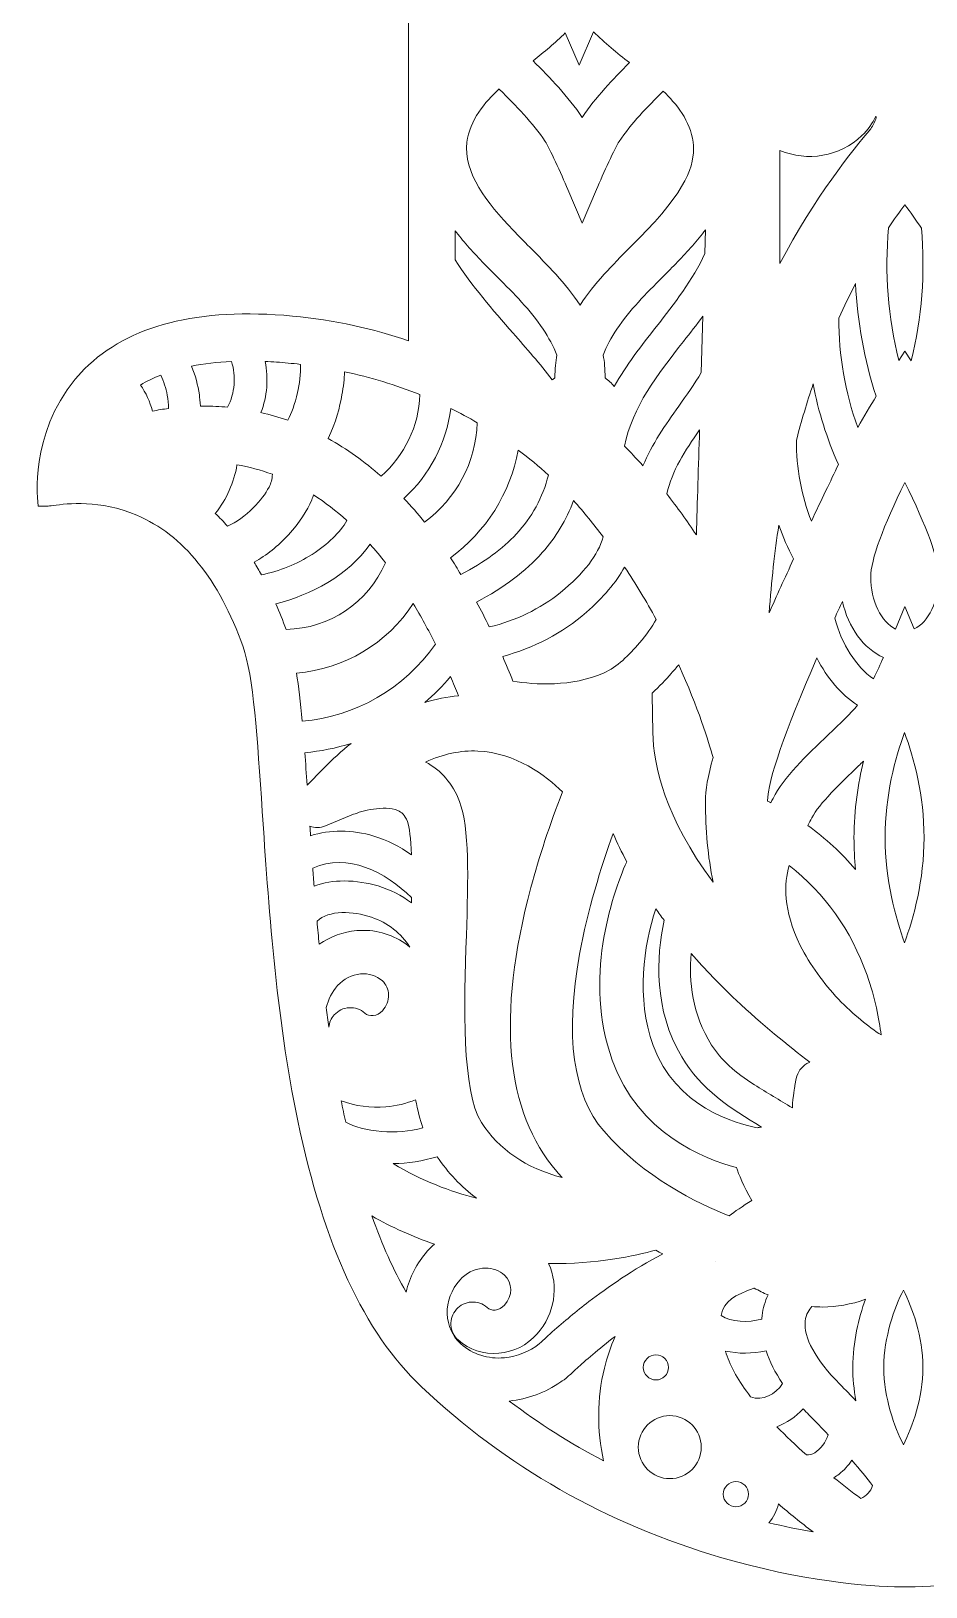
# Model space of a CAD drawing. Header units: millimetres. Extents: x 29 to 930, y -151 to 678.
# Drawn here: x 28.8 to 172.9, y -150.9 to 99.8 of the extents above; entities that cross this region are included whole.
import ezdxf

# ---------------------------------------------------------------- set-up
doc = ezdxf.new("R2010")
doc.units = ezdxf.units.MM
doc.header["$MEASUREMENT"] = 0
doc.layers.add('Layer 5', color=7, linetype='Continuous')

msp = doc.modelspace()

# ---------------------------------------------------------------- linework, layer by layer
at = {"layer": 'Layer 5', "lineweight": 0}
for points, knots in [([(301.69, 45.35), (294.62, 52.41), (283.36, 55.28), (268.2, 53.87), (261.36, 53.24), (255.13, 51.81), (249.49, 49.88), (249.49, 49.88), (249.49, 190.25), (249.49, 190.25), (247.28, 203.86), (235.39, 213.97), (221.83, 213.97), (211.16, 213.97), (201.76, 207.7), (197.16, 198.4), (197.16, 198.4), (197.16, 210.22), (197.16, 210.22), (195.36, 225.67), (183.11, 233.91), (169.58, 233.94), (169.58, 233.94), (169.58, 233.94), (169.58, 233.94), (169.57, 233.94), (169.55, 233.94), (169.54, 233.94), (169.53, 233.94), (169.51, 233.94), (169.5, 233.94), (169.5, 233.94), (169.5, 233.94), (169.5, 233.94), (155.97, 233.91), (143.72, 225.67), (141.91, 210.22), (141.91, 210.22), (141.91, 198.4), (141.91, 198.4), (137.32, 207.7), (127.92, 213.97), (117.25, 213.97), (103.69, 213.97), (91.8, 203.86), (89.58, 190.25), (89.58, 190.25), (89.58, 49.88), (89.58, 49.88), (83.95, 51.81), (77.72, 53.24), (70.88, 53.87), (55.72, 55.28), (44.45, 52.41), (37.39, 45.35), (28.77, 36.71), (29.74, 25.11), (29.79, 24.62), (29.79, 24.62), (29.92, 23.26), (29.92, 23.26), (29.92, 23.26), (31.28, 23.26), (31.28, 23.26), (31.54, 23.26), (31.86, 23.3), (32.34, 23.36), (34.59, 23.65), (39.86, 24.32), (45.78, 21.8), (53.27, 18.61), (59.04, 11.48), (62.92, 0.58), (64.55, -4.01), (65.23, -14.16), (66.01, -25.92), (66.98, -40.57), (68.2, -58.81), (71.73, -75.75), (75.91, -95.84), (82.43, -109.86), (91.66, -118.62), (105.17, -131.44), (121.45, -140.7), (140.04, -146.15), (152.78, -149.88), (163.8, -150.85), (168.88, -150.85), (169.11, -150.85), (169.33, -150.85), (169.54, -150.85), (169.75, -150.85), (169.97, -150.85), (170.2, -150.85), (175.28, -150.85), (186.3, -149.88), (199.04, -146.15), (217.63, -140.7), (233.91, -131.44), (247.42, -118.62), (256.65, -109.86), (263.17, -95.84), (267.35, -75.75), (270.88, -58.81), (272.09, -40.57), (273.07, -25.92), (273.85, -14.16), (274.53, -4.01), (276.16, 0.58), (280.04, 11.48), (285.8, 18.61), (293.3, 21.8), (299.22, 24.32), (304.49, 23.65), (306.73, 23.36), (307.22, 23.3), (307.53, 23.26), (307.79, 23.26), (307.79, 23.26), (309.16, 23.26), (309.16, 23.26), (309.16, 23.26), (309.29, 24.62), (309.29, 24.62), (309.33, 25.11), (310.31, 36.71), (301.69, 45.35)], [0, 0, 0, 0, 1, 1, 1, 2, 2, 2, 3, 3, 3, 4, 4, 4, 5, 5, 5, 6, 6, 6, 7, 7, 7, 8, 8, 8, 9, 9, 9, 10, 10, 10, 11, 11, 11, 12, 12, 12, 13, 13, 13, 14, 14, 14, 15, 15, 15, 16, 16, 16, 17, 17, 17, 18, 18, 18, 19, 19, 19, 20, 20, 20, 21, 21, 21, 22, 22, 22, 23, 23, 23, 24, 24, 24, 25, 25, 25, 26, 26, 26, 27, 27, 27, 28, 28, 28, 29, 29, 29, 30, 30, 30, 31, 31, 31, 32, 32, 32, 33, 33, 33, 34, 34, 34, 35, 35, 35, 36, 36, 36, 37, 37, 37, 38, 38, 38, 39, 39, 39, 40, 40, 40, 41, 41, 41, 42, 42, 42, 42]), ([(117.05, 94.26), (117.05, 94.26), (119.35, 99.67), (119.35, 99.67), (119.35, 99.68), (119.36, 99.68), (119.36, 99.68), (121.18, 97.85), (123.19, 96.25), (125.16, 94.69), (122.48, 91.98), (119.75, 89.17), (117.55, 85.87), (115.26, 89.3), (112.41, 92.2), (109.63, 95), (111.4, 96.4), (113.19, 97.86), (114.83, 99.48), (114.83, 99.48), (117.05, 94.26), (117.05, 94.26)], [0, 0, 0, 0, 1, 1, 1, 2, 2, 2, 3, 3, 3, 4, 4, 4, 5, 5, 5, 6, 6, 6, 7, 7, 7, 7]), ([(104.15, 90.46), (104.15, 90.46), (104.25, 90.36), (104.25, 90.36), (106.87, 87.74), (109.58, 85.03), (111.6, 81.99), (112.28, 80.97), (114.14, 76.85), (115.25, 74.24), (115.25, 74.24), (117.55, 68.83), (117.55, 68.83), (117.55, 68.83), (119.85, 74.24), (119.85, 74.24), (120.96, 76.85), (122.82, 80.97), (123.5, 81.99), (125.46, 84.93), (128.06, 87.57), (130.61, 90.11), (132.69, 88.09), (135, 85.29), (135.41, 81.89), (135.41, 81.89), (135.41, 81.89), (135.41, 81.89), (135.77, 78.96), (135.11, 75.21), (127.98, 67.71), (127.1, 66.79), (126.18, 65.86), (125.29, 64.96), (122.45, 62.1), (119.53, 59.15), (117.2, 55.65), (114.87, 59.15), (111.94, 62.1), (109.1, 64.96), (108.21, 65.86), (107.29, 66.79), (106.41, 67.71), (102.2, 72.14), (98.38, 76.93), (98.98, 81.89), (99.41, 85.41), (101.91, 88.35), (104.15, 90.46)], [0, 0, 0, 0, 1, 1, 1, 2, 2, 2, 3, 3, 3, 4, 4, 4, 5, 5, 5, 6, 6, 6, 7, 7, 7, 8, 8, 8, 9, 9, 9, 10, 10, 10, 11, 11, 11, 12, 12, 12, 13, 13, 13, 14, 14, 14, 15, 15, 15, 16, 16, 16, 16]), ([(162.61, 82.94), (163.57, 83.85), (164.34, 84.91), (164.88, 86.07), (164.9, 85.99), (164.91, 85.9), (164.93, 85.81), (164.7, 85.2), (164.41, 84.59), (164.06, 84.02), (161.24, 80.77), (154.93, 72.96), (149.41, 62.31), (149.41, 62.31), (149.41, 80.56), (149.41, 80.56), (153.81, 78.69), (159.02, 79.53), (162.61, 82.94)], [0, 0, 0, 0, 1, 1, 1, 2, 2, 2, 3, 3, 3, 4, 4, 4, 5, 5, 5, 6, 6, 6, 6]), ([(170.54, 46.67), (170.54, 46.67), (169.53, 48.23), (169.53, 48.23), (169.53, 48.23), (168.56, 46.72), (168.56, 46.72), (166.81, 53.67), (166.26, 60.84), (166.91, 68.08), (167.77, 69.37), (168.65, 70.61), (169.54, 71.81), (170.44, 70.6), (171.33, 69.33), (172.2, 68.03), (172.85, 60.79), (172.29, 53.62), (170.54, 46.67)], [0, 0, 0, 0, 1, 1, 1, 2, 2, 2, 3, 3, 3, 4, 4, 4, 5, 5, 5, 6, 6, 6, 6]), ([(121.23, 43.91), (121.24, 45.35), (121.14, 46.58), (120.93, 47.58), (121.49, 48.99), (122.23, 50.4), (123.15, 51.78), (125.17, 54.81), (127.88, 57.52), (130.5, 60.14), (132.11, 61.75), (133.77, 63.42), (135.32, 65.19), (136.09, 66.07), (136.78, 66.92), (137.41, 67.75), (137.41, 67.75), (137.31, 63.93), (137.31, 63.93), (135.37, 59.7), (132.39, 55.87), (129.49, 52.16), (127.11, 49.11), (124.66, 45.97), (122.72, 42.54), (122.3, 43.06), (121.8, 43.52), (121.23, 43.91)], [0, 0, 0, 0, 1, 1, 1, 2, 2, 2, 3, 3, 3, 4, 4, 4, 5, 5, 5, 6, 6, 6, 7, 7, 7, 8, 8, 8, 9, 9, 9, 9]), ([(111.24, 51.78), (112.16, 50.4), (112.91, 48.99), (113.47, 47.58), (113.26, 46.58), (113.16, 45.35), (113.16, 43.91), (113.02, 43.81), (112.88, 43.7), (112.74, 43.59), (110.73, 46.21), (108.54, 48.7), (106.41, 51.12), (103.14, 54.86), (99.75, 58.72), (97.08, 62.95), (97.08, 62.95), (97.08, 67.62), (97.08, 67.62), (97.69, 66.83), (98.35, 66.02), (99.07, 65.19), (100.62, 63.42), (102.28, 61.75), (103.9, 60.13), (106.52, 57.51), (109.23, 54.81), (111.24, 51.78)], [0, 0, 0, 0, 1, 1, 1, 2, 2, 2, 3, 3, 3, 4, 4, 4, 5, 5, 5, 6, 6, 6, 7, 7, 7, 8, 8, 8, 9, 9, 9, 9]), ([(158.9, 53.52), (159.75, 55.42), (160.65, 57.28), (161.6, 59.1), (161.89, 52.95), (162.99, 46.87), (164.91, 40.95), (164.02, 39.5), (162.96, 37.72), (161.94, 35.92), (159.93, 41.55), (158.88, 47.57), (158.9, 53.52)], [0, 0, 0, 0, 1, 1, 1, 2, 2, 2, 3, 3, 3, 4, 4, 4, 4]), ([(124.38, 32.9), (125.64, 39.31), (129.65, 44.41), (133.88, 49.79), (134.92, 51.12), (135.98, 52.47), (137.01, 53.85), (137.01, 53.85), (136.74, 44.77), (136.74, 44.77), (135.64, 42.92), (134.35, 41.1), (133.1, 39.34), (130.98, 36.33), (128.79, 33.24), (127.34, 29.76), (126.52, 30.67), (125.68, 31.56), (124.85, 32.42), (124.69, 32.58), (124.54, 32.74), (124.38, 32.9)], [0, 0, 0, 0, 1, 1, 1, 2, 2, 2, 3, 3, 3, 4, 4, 4, 5, 5, 5, 6, 6, 6, 7, 7, 7, 7]), ([(60.42, 39.18), (59.17, 39.3), (57.9, 39.35), (56.62, 39.35), (56.43, 39.35), (56.25, 39.35), (56.07, 39.35), (56.01, 40.09), (55.92, 40.74), (55.87, 41.16), (55.66, 42.73), (55.24, 44.29), (54.61, 45.8), (56.59, 46.19), (58.75, 46.45), (61.05, 46.56), (61.82, 44.13), (61.6, 41.48), (60.42, 39.18)], [0, 0, 0, 0, 1, 1, 1, 2, 2, 2, 3, 3, 3, 4, 4, 4, 5, 5, 5, 6, 6, 6, 6]), ([(66.47, 46.55), (67.69, 46.5), (68.93, 46.42), (70.18, 46.3), (70.82, 46.24), (71.47, 46.17), (72.17, 46.09), (72.27, 44.6), (71.97, 42.91), (71.67, 41.53), (71.27, 39.66), (70.76, 38.21), (70.1, 37.08), (68.69, 37.57), (67.25, 37.99), (65.79, 38.32), (66.8, 40.95), (67.03, 43.8), (66.47, 46.55)], [0, 0, 0, 0, 1, 1, 1, 2, 2, 2, 3, 3, 3, 4, 4, 4, 5, 5, 5, 6, 6, 6, 6]), ([(50.92, 38.99), (50.05, 38.87), (49.17, 38.73), (48.3, 38.56), (47.92, 40.08), (47.27, 41.5), (46.37, 42.76), (47.39, 43.37), (48.49, 43.9), (49.67, 44.37), (50.14, 43.33), (50.49, 42.25), (50.69, 41.14), (50.69, 41.14), (50.69, 41.14), (50.69, 41.14), (50.83, 40.42), (50.9, 39.7), (50.92, 38.99)], [0, 0, 0, 0, 1, 1, 1, 2, 2, 2, 3, 3, 3, 4, 4, 4, 5, 5, 5, 6, 6, 6, 6]), ([(85.14, 28.07), (83.79, 29.26), (82.42, 30.36), (81.04, 31.35), (79.6, 32.37), (78.11, 33.31), (76.6, 34.15), (77.9, 36.65), (78.5, 39.29), (78.84, 41.18), (79.09, 42.53), (79.23, 43.76), (79.26, 44.91), (83.44, 44.02), (87.52, 42.78), (91.41, 41.21), (91.21, 36.11), (88.97, 31.42), (85.14, 28.07)], [0, 0, 0, 0, 1, 1, 1, 2, 2, 2, 3, 3, 3, 4, 4, 4, 5, 5, 5, 6, 6, 6, 6]), ([(152.07, 33.87), (152.87, 36.96), (153.77, 39.99), (154.77, 42.94), (155.59, 38.46), (156.96, 34.12), (158.84, 29.96), (157.58, 27.33), (156.05, 24.15), (154.47, 20.81), (152.86, 24.96), (152.03, 29.41), (152.07, 33.87)], [0, 0, 0, 0, 1, 1, 1, 2, 2, 2, 3, 3, 3, 4, 4, 4, 4]), ([(92.15, 20.68), (91.07, 22.01), (89.96, 23.29), (88.83, 24.49), (92.97, 28.24), (95.68, 33.45), (96.37, 38.99), (97.82, 38.27), (99.25, 37.5), (100.63, 36.69), (100.41, 30.3), (97.3, 24.45), (92.15, 20.68)], [0, 0, 0, 0, 1, 1, 1, 2, 2, 2, 3, 3, 3, 4, 4, 4, 4]), ([(136.46, 35.52), (136.28, 29.69), (136.1, 23.82), (135.95, 18.6), (134.46, 20.86), (132.87, 23.07), (131.17, 25.21), (132.04, 28.95), (134.12, 32.2), (136.46, 35.52)], [0, 0, 0, 0, 1, 1, 1, 2, 2, 2, 3, 3, 3, 3]), ([(106.96, 18.77), (104.68, 16.33), (101.81, 14.23), (98.01, 12.24), (97.46, 13.16), (96.89, 14.06), (96.32, 14.92), (102.07, 19.13), (105.95, 25.3), (107.25, 32.28), (108.95, 31), (110.58, 29.65), (112.11, 28.25), (111.2, 24.67), (109.43, 21.4), (106.96, 18.77)], [0, 0, 0, 0, 1, 1, 1, 2, 2, 2, 3, 3, 3, 4, 4, 4, 5, 5, 5, 5]), ([(61.93, 29.91), (63.86, 29.58), (65.77, 29.07), (67.63, 28.39), (67.6, 27.58), (67.43, 26.94), (67.1, 26.32), (66.53, 25.24), (65.68, 24.11), (64.56, 22.98), (63.26, 21.65), (61.86, 20.67), (60.4, 20.04), (59.77, 20.75), (59.12, 21.43), (58.44, 22.08), (60.27, 24.36), (61.47, 27.06), (61.93, 29.91)], [0, 0, 0, 0, 1, 1, 1, 2, 2, 2, 3, 3, 3, 4, 4, 4, 5, 5, 5, 6, 6, 6, 6]), ([(171.04, 3.46), (171.04, 3.46), (169.54, 7.07), (169.54, 7.07), (169.54, 7.07), (168.05, 3.45), (168.05, 3.45), (165.76, 4.53), (164.04, 7.99), (164.04, 11.86), (164.04, 14.54), (166.07, 20.12), (169.54, 27.06), (173.01, 20.12), (175.04, 14.54), (175.04, 11.86), (175.04, 8), (173.32, 4.54), (171.04, 3.46)], [0, 0, 0, 0, 1, 1, 1, 2, 2, 2, 3, 3, 3, 4, 4, 4, 5, 5, 5, 6, 6, 6, 6]), ([(70.23, 18.63), (72.04, 20.62), (73.23, 22.42), (73.99, 24.29), (74.09, 24.54), (74.18, 24.8), (74.27, 25.06), (76.11, 23.87), (77.91, 22.49), (79.64, 20.92), (78.51, 18.98), (76.6, 17.11), (74.04, 15.48), (71.59, 13.91), (68.79, 12.78), (65.88, 12.18), (65.49, 12.88), (65.1, 13.56), (64.69, 14.22), (66.68, 15.31), (68.57, 16.81), (70.23, 18.63)], [0, 0, 0, 0, 1, 1, 1, 2, 2, 2, 3, 3, 3, 4, 4, 4, 5, 5, 5, 6, 6, 6, 7, 7, 7, 7]), ([(114.08, 9.36), (110.77, 6.68), (106.81, 4.77), (102.58, 3.79), (101.92, 5.16), (101.24, 6.5), (100.54, 7.79), (104.98, 10.15), (108.46, 12.76), (111.13, 15.76), (113.29, 18.19), (115.01, 21.05), (116.17, 24.13), (117.8, 22.3), (119.39, 20.34), (120.93, 18.31), (120.12, 15.39), (117.82, 12.38), (114.08, 9.36)], [0, 0, 0, 0, 1, 1, 1, 2, 2, 2, 3, 3, 3, 4, 4, 4, 5, 5, 5, 6, 6, 6, 6]), ([(149.23, 20.17), (149.89, 18.3), (150.69, 16.49), (151.62, 14.74), (150.17, 11.62), (148.86, 8.74), (147.67, 6.06), (148.05, 11.18), (148.57, 15.9), (149.23, 20.17)], [0, 0, 0, 0, 1, 1, 1, 2, 2, 2, 3, 3, 3, 3]), ([(83.37, 17.13), (84.21, 16.18), (85.04, 15.18), (85.84, 14.13), (83.04, 7.65), (76.9, 3.54), (69.84, 3.39), (69.33, 4.8), (68.77, 6.18), (68.18, 7.52), (73.7, 8.91), (79.92, 12.02), (83.37, 17.13)], [0, 0, 0, 0, 1, 1, 1, 2, 2, 2, 3, 3, 3, 4, 4, 4, 4]), ([(126.79, 1.23), (126.79, 1.23), (126.79, 1.23), (126.79, 1.23), (125.08, -0.74), (123.2, -2.7), (121.01, -3.65), (115.87, -5.89), (109.93, -5.51), (106.39, -4.96), (105.86, -3.61), (105.3, -2.27), (104.74, -0.95), (109.73, 0.36), (114.36, 2.8), (118.22, 6.15), (120.95, 8.53), (123.02, 10.97), (124.39, 13.44), (126.18, 10.74), (127.89, 7.91), (129.46, 5.01), (128.79, 3.76), (127.91, 2.52), (126.79, 1.23)], [0, 0, 0, 0, 1, 1, 1, 2, 2, 2, 3, 3, 3, 4, 4, 4, 5, 5, 5, 6, 6, 6, 7, 7, 7, 8, 8, 8, 8]), ([(90.34, 7.54), (91.57, 5.5), (92.76, 3.33), (93.91, 1.03), (88.94, -6.12), (81.03, -10.69), (72.44, -11.4), (72.16, -8.3), (71.86, -5.77), (71.53, -3.65), (79.2, -3.02), (86.13, 1.12), (90.34, 7.54)], [0, 0, 0, 0, 1, 1, 1, 2, 2, 2, 3, 3, 3, 4, 4, 4, 4]), ([(166.08, -1.14), (165.62, -2.15), (165.06, -3.37), (164.46, -4.56), (161.65, -2.6), (159.39, 0.93), (158.24, 5.22), (158.64, 6.1), (159.05, 7), (159.47, 7.91), (160.42, 3.7), (162.87, 0.31), (166.08, -1.14)], [0, 0, 0, 0, 1, 1, 1, 2, 2, 2, 3, 3, 3, 4, 4, 4, 4]), ([(138.63, -37.31), (130.89, -26.93), (129.02, -18.62), (128.94, -13.2), (128.94, -13.2), (128.84, -7.13), (128.84, -7.13), (128.84, -7.04), (128.83, -6.96), (128.82, -6.87), (130, -5.81), (131.03, -4.69), (131.91, -3.7), (132.33, -3.23), (132.73, -2.76), (133.1, -2.3), (136.23, -9.21), (137.94, -14.75), (138.63, -17.26), (137.81, -20.21), (137.41, -22.53), (137.41, -24.36), (137.4, -28.86), (137.81, -33.19), (138.63, -37.31)], [0, 0, 0, 0, 1, 1, 1, 2, 2, 2, 3, 3, 3, 4, 4, 4, 5, 5, 5, 6, 6, 6, 7, 7, 7, 8, 8, 8, 8]), ([(161.89, -8.84), (160.85, -10.1), (159.09, -11.78), (157.24, -13.54), (153.67, -16.96), (149.98, -20.49), (148.31, -23.83), (148.2, -24.05), (148.07, -24.28), (147.94, -24.53), (147.76, -24.44), (147.59, -24.35), (147.41, -24.26), (147.48, -20.92), (150.16, -13.17), (155.38, -1.21), (157.02, -4.46), (159.26, -7.08), (161.89, -8.84)], [0, 0, 0, 0, 1, 1, 1, 2, 2, 2, 3, 3, 3, 4, 4, 4, 5, 5, 5, 6, 6, 6, 6]), ([(96.34, -4.21), (96.78, -5.22), (97.21, -6.25), (97.63, -7.3), (95.81, -7.47), (94, -7.83), (92.2, -8.39), (93.69, -7.12), (95.08, -5.73), (96.34, -4.21)], [0, 0, 0, 0, 1, 1, 1, 2, 2, 2, 3, 3, 3, 3]), ([(75.83, -19.06), (75.83, -19.06), (73.23, -21.68), (73.23, -21.68), (73.11, -19.92), (72.99, -18.16), (72.86, -16.47), (75.41, -16.25), (77.92, -15.74), (80.33, -14.97), (78.82, -16.19), (77.32, -17.55), (75.83, -19.06)], [0, 0, 0, 0, 1, 1, 1, 2, 2, 2, 3, 3, 3, 4, 4, 4, 4]), ([(169.49, -13.21), (170.98, -17.31), (172.64, -23.41), (172.64, -30.16), (172.64, -36.93), (170.94, -43.09), (169.49, -47.1), (168.05, -43.09), (166.34, -36.93), (166.34, -30.16), (166.34, -23.41), (168, -17.31), (169.49, -13.21)], [0, 0, 0, 0, 1, 1, 1, 2, 2, 2, 3, 3, 3, 4, 4, 4, 4]), ([(97.78, -24.32), (96.68, -21.45), (94.85, -19.32), (92.32, -17.97), (95.17, -16.68), (97.98, -16.09), (100.74, -16.2), (106.84, -16.47), (111.69, -20.17), (114.37, -22.78), (112.32, -28.07), (110.61, -33.25), (109.29, -38.2), (103.76, -58.94), (105.16, -74.33), (113.46, -83.95), (113.74, -84.27), (114.03, -84.6), (114.33, -84.92), (108.48, -83.38), (104.11, -80.4), (101.32, -76.03), (98.11, -71.01), (98.54, -57.09), (98.89, -45.9), (99.18, -36.63), (99.43, -28.62), (97.78, -24.32)], [0, 0, 0, 0, 1, 1, 1, 2, 2, 2, 3, 3, 3, 4, 4, 4, 5, 5, 5, 6, 6, 6, 7, 7, 7, 8, 8, 8, 9, 9, 9, 9]), ([(161.61, -35.3), (159.34, -32.64), (156.76, -30.26), (153.91, -28.2), (154.14, -27.78), (154.36, -27.37), (154.57, -26.96), (155.69, -24.71), (159.24, -21.32), (162.08, -18.6), (162.34, -18.35), (162.6, -18.11), (162.86, -17.86), (162, -21.42), (161.34, -25.63), (161.34, -30.16), (161.34, -31.85), (161.43, -33.56), (161.61, -35.3)], [0, 0, 0, 0, 1, 1, 1, 2, 2, 2, 3, 3, 3, 4, 4, 4, 5, 5, 5, 6, 6, 6, 6]), ([(76.19, -28.26), (76.19, -28.26), (80.71, -26.39), (80.71, -26.39), (81.95, -25.91), (85.65, -24.85), (87.85, -25.8), (88.47, -26.07), (88.97, -26.46), (89.38, -27.54), (89.73, -28.46), (89.95, -30.27), (90.05, -32.94), (88.11, -31.56), (86.09, -30.54), (83.99, -29.91), (82.24, -29.38), (80.46, -29.11), (78.7, -29.11), (77.02, -29.11), (75.36, -29.36), (73.78, -29.84), (73.75, -29.33), (73.71, -28.82), (73.68, -28.32), (74.47, -28.6), (75.36, -28.6), (76.19, -28.26)], [0, 0, 0, 0, 1, 1, 1, 2, 2, 2, 3, 3, 3, 4, 4, 4, 5, 5, 5, 6, 6, 6, 7, 7, 7, 8, 8, 8, 9, 9, 9, 9]), ([(122.4, -66), (126.59, -77.77), (137.22, -81.94), (142.4, -83.3), (142.76, -84.31), (143.56, -86.32), (144.9, -88.62), (143.37, -89.5), (142.11, -90.4), (141.25, -91.09), (136.16, -89.1), (127.49, -84.88), (121.03, -77.41), (116.06, -71.66), (114.75, -62.07), (117.14, -48.91), (118.41, -41.87), (120.59, -34.91), (122.55, -29.49), (123.19, -31), (123.92, -32.52), (124.72, -34.03), (122.23, -39.75), (117.76, -52.96), (122.4, -66)], [0, 0, 0, 0, 1, 1, 1, 2, 2, 2, 3, 3, 3, 4, 4, 4, 5, 5, 5, 6, 6, 6, 7, 7, 7, 8, 8, 8, 8]), ([(90.05, -39.82), (90.05, -40.09), (90.04, -40.37), (90.04, -40.64), (88.44, -39.45), (86.62, -38.53), (84.66, -37.94), (83.03, -37.46), (81.13, -37.13), (79.2, -37.13), (77.55, -37.13), (75.88, -37.37), (74.37, -37.95), (74.29, -37.03), (74.22, -36.07), (74.15, -35.07), (79.73, -32.51), (85.88, -35.7), (90.05, -39.82)], [0, 0, 0, 0, 1, 1, 1, 2, 2, 2, 3, 3, 3, 4, 4, 4, 5, 5, 5, 6, 6, 6, 6]), ([(150.9, -34.66), (156.65, -39.11), (160.87, -45.04), (163.45, -52.31), (164.76, -55.99), (165.4, -59.4), (165.72, -61.94), (163.69, -60.62), (161.27, -58.74), (158.84, -56.16), (156.4, -53.58), (154.32, -50.68), (152.65, -47.53), (149.87, -41.71), (150.09, -37.55), (150.9, -34.66)], [0, 0, 0, 0, 1, 1, 1, 2, 2, 2, 3, 3, 3, 4, 4, 4, 5, 5, 5, 5]), ([(83.6, -42.98), (86.24, -43.87), (88.42, -45.57), (89.78, -47.8), (87.7, -46.05), (85.05, -45.09), (82.3, -45.09), (81.94, -45.09), (81.58, -45.1), (81.22, -45.13), (79.04, -45.32), (76.96, -46.09), (75.18, -47.34), (75.06, -46.13), (74.95, -44.9), (74.83, -43.62), (76.73, -41.79), (80.62, -41.97), (83.6, -42.98)], [0, 0, 0, 0, 1, 1, 1, 2, 2, 2, 3, 3, 3, 4, 4, 4, 5, 5, 5, 6, 6, 6, 6]), ([(133.59, -65.48), (136.65, -70.64), (141.5, -73.87), (146.46, -76.77), (146.16, -76.82), (145.92, -76.86), (145.75, -76.89), (142.36, -76.24), (132.5, -73.51), (128.99, -63.65), (126.21, -55.83), (127.46, -47.74), (129.39, -41.6), (129.83, -42.22), (130.29, -42.85), (130.76, -43.47), (129.49, -49.42), (129.06, -57.85), (133.59, -65.48)], [0, 0, 0, 0, 1, 1, 1, 2, 2, 2, 3, 3, 3, 4, 4, 4, 5, 5, 5, 6, 6, 6, 6]), ([(153.74, -66.56), (152.86, -67.07), (152.24, -67.93), (152.05, -68.93), (152.05, -68.93), (151.82, -70.06), (151.82, -70.06), (151.76, -70.39), (151.52, -71.72), (151.41, -73.67), (149.39, -72.46), (147.31, -71.23), (145.3, -69.97), (142.15, -68.01), (139.96, -65.97), (138.41, -63.56), (135.26, -58.67), (134.74, -53.25), (135.11, -48.83), (137.33, -51.36), (139.77, -53.89), (142.38, -56.35), (146.56, -60.28), (150.67, -63.63), (154.25, -66.33), (154.07, -66.39), (153.9, -66.47), (153.74, -66.56)], [0, 0, 0, 0, 1, 1, 1, 2, 2, 2, 3, 3, 3, 4, 4, 4, 5, 5, 5, 6, 6, 6, 7, 7, 7, 8, 8, 8, 9, 9, 9, 9]), ([(78.15, -54), (79.13, -52.9), (80.43, -52.23), (81.83, -52.11), (83.16, -51.99), (84.41, -52.39), (85.36, -53.23), (85.98, -53.78), (86.33, -54.57), (86.35, -55.46), (86.37, -56.39), (86.02, -57.31), (85.37, -58.04), (84.97, -58.49), (84.43, -58.77), (83.86, -58.83), (83.35, -58.88), (82.89, -58.74), (82.54, -58.42), (81.84, -57.81), (80.94, -57.5), (80.01, -57.55), (79.08, -57.6), (78.22, -58.02), (77.6, -58.72), (77.11, -59.27), (76.81, -59.94), (76.74, -60.66), (76.59, -59.64), (76.45, -58.6), (76.32, -57.54), (76.61, -56.24), (77.24, -55.02), (78.15, -54)], [0, 0, 0, 0, 1, 1, 1, 2, 2, 2, 3, 3, 3, 4, 4, 4, 5, 5, 5, 6, 6, 6, 7, 7, 7, 8, 8, 8, 9, 9, 9, 10, 10, 10, 11, 11, 11, 11]), ([(85.94, -73.51), (87.56, -73.37), (89.18, -72.98), (90.72, -72.39), (91.03, -74.06), (91.41, -75.56), (91.87, -76.9), (89.7, -77.49), (87.48, -77.68), (85.25, -77.48), (82.77, -77.26), (80.82, -76.77), (79.45, -76.01), (79.2, -74.88), (78.96, -73.72), (78.73, -72.55), (81, -73.4), (83.47, -73.73), (85.94, -73.51)], [0, 0, 0, 0, 1, 1, 1, 2, 2, 2, 3, 3, 3, 4, 4, 4, 5, 5, 5, 6, 6, 6, 6]), ([(94.18, -81.55), (95.93, -84.14), (98.06, -86.38), (100.53, -88.24), (96.37, -87.19), (91.76, -85.47), (87.1, -82.67), (89.46, -82.65), (91.86, -82.27), (94.18, -81.55)], [0, 0, 0, 0, 1, 1, 1, 2, 2, 2, 3, 3, 3, 3]), ([(93.74, -95.63), (93.34, -95.98), (92.96, -96.36), (92.6, -96.77), (90.9, -98.69), (89.73, -100.95), (89.18, -103.37), (87.13, -99.82), (85.3, -95.76), (83.66, -91.1), (86.88, -92.93), (90.25, -94.44), (93.74, -95.63)], [0, 0, 0, 0, 1, 1, 1, 2, 2, 2, 3, 3, 3, 4, 4, 4, 4]), ([(97.83, -101.42), (98.81, -100.32), (100.11, -99.65), (101.51, -99.53), (101.66, -99.51), (101.81, -99.51), (101.96, -99.51), (103.13, -99.51), (104.2, -99.9), (105.04, -100.65), (106.36, -101.82), (106.37, -103.98), (105.05, -105.46), (104.65, -105.91), (104.11, -106.19), (103.54, -106.25), (103.03, -106.3), (102.57, -106.16), (102.22, -105.84), (101.52, -105.22), (100.62, -104.91), (99.69, -104.97), (98.76, -105.02), (97.9, -105.44), (97.28, -106.14), (96.66, -106.84), (96.35, -107.74), (96.4, -108.67), (96.46, -109.6), (96.88, -110.46), (97.57, -111.08), (99.36, -112.66), (101.68, -113.42), (104.1, -113.22), (106.48, -113.02), (108.68, -111.92), (110.29, -110.1), (113.17, -106.86), (113.79, -102.41), (112.15, -98.77), (119.87, -98.87), (126.06, -97.53), (129.39, -96.61), (129.77, -96.81), (130.15, -97.02), (130.54, -97.22), (125.81, -99.68), (121.56, -102.67), (118.64, -104.9), (116.62, -106.45), (114.63, -108.09), (112.73, -109.78), (112.47, -109.97), (112.18, -110.24), (111.84, -110.58), (111.39, -110.99), (111.01, -111.34), (110.7, -111.64), (109.04, -112.97), (107.08, -113.77), (105.01, -113.95), (102.39, -114.18), (99.91, -113.39), (98.02, -111.71), (96.66, -110.5), (95.87, -108.78), (95.81, -106.88), (95.75, -104.9), (96.47, -102.96), (97.83, -101.42)], [0, 0, 0, 0, 1, 1, 1, 2, 2, 2, 3, 3, 3, 4, 4, 4, 5, 5, 5, 6, 6, 6, 7, 7, 7, 8, 8, 8, 9, 9, 9, 10, 10, 10, 11, 11, 11, 12, 12, 12, 13, 13, 13, 14, 14, 14, 15, 15, 15, 16, 16, 16, 17, 17, 17, 18, 18, 18, 19, 19, 19, 20, 20, 20, 21, 21, 21, 22, 22, 22, 23, 23, 23, 23]), ([(139.07, -98.36), (139.07, -98.36), (139.07, -98.36), (139.07, -98.36), (139.07, -98.36), (139.07, -98.36), (139.07, -98.36), (139.07, -98.36), (139.07, -98.36), (139.07, -98.36)], [0, 0, 0, 0, 1, 1, 1, 2, 2, 2, 3, 3, 3, 3]), ([(145.28, -102.72), (146.01, -103.13), (146.75, -103.49), (147.49, -103.82), (147, -104.87), (146.68, -105.99), (146.54, -107.16), (146.52, -107.35), (146.5, -107.53), (146.49, -107.72), (144.3, -108.31), (141.57, -108.23), (139.93, -107.12), (140.39, -104.71), (142.23, -103.85), (145.09, -102.79), (145.16, -102.77), (145.22, -102.75), (145.28, -102.72)], [0, 0, 0, 0, 1, 1, 1, 2, 2, 2, 3, 3, 3, 4, 4, 4, 5, 5, 5, 6, 6, 6, 6]), ([(161.66, -120.88), (160.83, -120.01), (159.96, -119.12), (159.05, -118.2), (155.15, -114.26), (153.18, -110.65), (153.48, -108.04), (153.61, -106.94), (154.11, -106.18), (154.55, -105.69), (155.12, -105.74), (155.69, -105.77), (156.24, -105.77), (158.54, -105.77), (160.87, -105.35), (163.2, -104.53), (162.09, -107.58), (161.15, -111.36), (161.15, -115.49), (161.15, -117.26), (161.32, -119.06), (161.66, -120.88)], [0, 0, 0, 0, 1, 1, 1, 2, 2, 2, 3, 3, 3, 4, 4, 4, 5, 5, 5, 6, 6, 6, 7, 7, 7, 7]), ([(169.3, -103.03), (170.73, -105.95), (172.45, -110.5), (172.45, -115.49), (172.45, -120.49), (170.73, -125.04), (169.3, -127.96), (167.87, -125.04), (166.15, -120.49), (166.15, -115.49), (166.15, -110.5), (167.87, -105.95), (169.3, -103.03)], [0, 0, 0, 0, 1, 1, 1, 2, 2, 2, 3, 3, 3, 4, 4, 4, 4]), ([(121.01, -130.56), (115.65, -127.75), (110.56, -124.52), (105.8, -120.91), (108.77, -120.62), (111.64, -119.55), (114.12, -117.82), (114.37, -117.67), (114.82, -117.36), (115.35, -116.88), (115.82, -116.48), (116.27, -116.07), (116.68, -115.65), (118, -114.46), (120.16, -112.58), (122.85, -110.52), (122.13, -112.18), (121.55, -113.89), (121.13, -115.62), (119.94, -120.51), (119.9, -125.61), (121.01, -130.56)], [0, 0, 0, 0, 1, 1, 1, 2, 2, 2, 3, 3, 3, 4, 4, 4, 5, 5, 5, 6, 6, 6, 7, 7, 7, 7]), ([(131.46, -115.49), (131.46, -116.61), (130.55, -117.52), (129.43, -117.52), (128.31, -117.52), (127.4, -116.61), (127.4, -115.49), (127.4, -114.37), (128.31, -113.47), (129.43, -113.47), (130.55, -113.47), (131.46, -114.37), (131.46, -115.49)], [0, 0, 0, 0, 1, 1, 1, 2, 2, 2, 3, 3, 3, 4, 4, 4, 4]), ([(147.17, -112.83), (147.73, -114.54), (148.63, -116.31), (149.85, -118.1), (148.68, -119.82), (146.67, -121.01), (144.69, -120.24), (142.77, -117.73), (141.45, -115.4), (140.77, -113.31), (140.72, -113.16), (140.67, -113.01), (140.62, -112.86), (142.67, -113.32), (144.97, -113.32), (147.17, -112.83)], [0, 0, 0, 0, 1, 1, 1, 2, 2, 2, 3, 3, 3, 4, 4, 4, 5, 5, 5, 5]), ([(153.14, -122.15), (153.45, -122.48), (153.76, -122.81), (154.08, -123.13), (155.16, -124.23), (156.21, -125.3), (157.19, -126.34), (156.78, -127.53), (155.95, -128.69), (155.04, -129.25), (154.58, -129.53), (154.14, -129.65), (153.71, -129.6), (151.95, -128.05), (150.35, -126.53), (148.91, -125.05), (150.48, -124.48), (151.94, -123.48), (153.14, -122.15)], [0, 0, 0, 0, 1, 1, 1, 2, 2, 2, 3, 3, 3, 4, 4, 4, 5, 5, 5, 6, 6, 6, 6]), ([(131.66, -123.27), (134.46, -123.27), (136.74, -125.55), (136.74, -128.35), (136.74, -131.15), (134.46, -133.42), (131.66, -133.42), (128.87, -133.42), (126.59, -131.15), (126.59, -128.35), (126.59, -125.55), (128.87, -123.27), (131.66, -123.27)], [0, 0, 0, 0, 1, 1, 1, 2, 2, 2, 3, 3, 3, 4, 4, 4, 4]), ([(158.93, -132.68), (159.74, -132.05), (160.43, -131.31), (160.98, -130.46), (162.31, -131.97), (163.44, -133.33), (164.35, -134.52), (164.02, -135.47), (163.34, -136.23), (162.47, -136.63), (160.95, -135.51), (159.49, -134.38), (158.08, -133.26), (158.38, -133.08), (158.66, -132.89), (158.93, -132.68)], [0, 0, 0, 0, 1, 1, 1, 2, 2, 2, 3, 3, 3, 4, 4, 4, 5, 5, 5, 5]), ([(142.32, -133.9), (143.44, -133.9), (144.35, -134.8), (144.35, -135.92), (144.35, -137.04), (143.44, -137.95), (142.32, -137.95), (141.2, -137.95), (140.29, -137.04), (140.29, -135.92), (140.29, -134.8), (141.2, -133.9), (142.32, -133.9)], [0, 0, 0, 0, 1, 1, 1, 2, 2, 2, 3, 3, 3, 4, 4, 4, 4]), ([(149.17, -137.5), (150.92, -139), (152.79, -140.5), (154.75, -142.01), (152.39, -141.59), (150.02, -141.1), (147.63, -140.52), (148.38, -139.66), (148.91, -138.63), (149.17, -137.5)], [0, 0, 0, 0, 1, 1, 1, 2, 2, 2, 3, 3, 3, 3])]:
    msp.add_open_spline(points, degree=3, knots=knots, dxfattribs=at)

doc.saveas('drawing.dxf')
